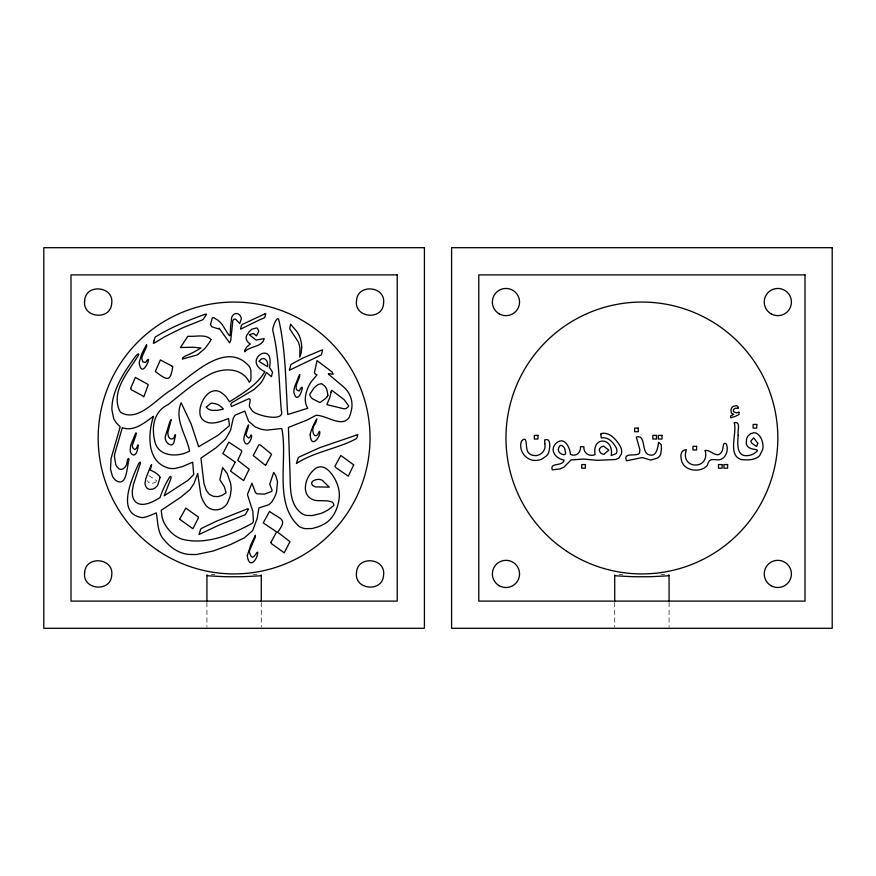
<?xml version="1.0" encoding="UTF-8"?>
<svg xmlns="http://www.w3.org/2000/svg" width="876" height="876" viewBox="0 0 876 876"><rect width="100%" height="100%" fill="white"/><g stroke="black" fill="none" stroke-linecap="round" stroke-linejoin="round"><path stroke-width="0.66" stroke-dasharray="4.38 3.29" d="M156.476 481.658C153.88 483.618 148.778 484.603 147.409 480.738M211.346 574.547L214.883 574.327M619.146 574.547L622.672 574.327M661.117 574.327L664.654 574.547M253.328 574.327L256.854 574.547M148.975 475.701L156.738 480.672M669.078 602.502L669.078 626.953M614.711 602.502L614.711 626.953M261.289 602.502L261.289 626.953M206.922 602.502L206.922 626.953"/><path stroke-width="1.31" d="M738.052 408.293L738.052 407.745M265.778 313.597L264.924 317.046A3.055 3.055 0 0 1 264.202 317.846L263.063 318.459A62.667 62.667 0 0 0 259.581 319.85L240.539 329.19L241.196 326.047A5.683 5.683 0 0 1 242.28 324.47L263.851 314.331A12.582 12.582 0 0 0 264.234 314.145L264.618 313.958M289.452 369.902L290.35 366.814A13.392 13.392 0 0 0 290.569 365.774L290.712 365.193A2.683 2.683 0 0 1 291.248 364.317L303.03 357.988L319.685 350.937A14.498 14.498 0 0 0 320.824 350.4L322.631 349.907L321.864 353.05A33.244 33.244 0 0 1 321.459 354.462L321.306 354.736A2.606 2.606 0 0 1 320.43 355.349L290.887 369.519A3.11 3.11 0 0 1 289.452 369.935M122.29 427.86L114.975 452.914A19.36 19.36 0 0 0 114.449 456.725L115.763 464.652A10.118 10.118 0 0 0 117.45 467.28C121.019 472.514 126.724 467.007 127.031 462.44C127.053 460.842 128.4 456.265 129.002 459.834C126.779 466.131 127.173 488.14 115.687 480.333A14.991 14.991 0 0 1 112.402 476.073L110.496 469.131L111.066 458.498L120.198 426.842L116.201 422.769L113.749 418.848L111.876 409.607A53.436 53.436 0 0 1 112.829 399.774C116.289 383.644 125.903 369.672 135.408 356.499C136.043 355.623 138.912 352.568 138.835 354.594C129.21 371.03 111.307 389.338 119.103 409.793A15.724 15.724 0 0 0 120.844 412.465C138.55 422.725 156.684 398.23 171.236 390.006C191.734 375.87 226.074 339.165 249.55 366.737A14.246 14.246 0 0 1 250.897 370.822C250.602 373.899 252.091 380.742 249.277 382.232C242.302 367.416 222.964 367.591 210.185 374.238C194.779 382.319 181.54 393.762 168.093 404.635C156.738 409.804 152.49 421.4 153.541 433.291A35.073 35.073 0 0 0 154.691 440.716C157.691 456.965 177.773 457.633 189.61 451.096C186.424 435.153 173.93 419.21 181.168 402.763L191.22 424.203L198.633 446.727L217.828 435.416L228.975 426.097A2.946 2.946 0 0 0 229.435 424.948L228.516 418.542C220.413 421.641 209.649 426.426 202.389 419.374A11.322 11.322 0 0 1 200.265 415.487C197.418 403.869 209.89 383.097 222.581 393.576A23.553 23.553 0 0 1 226.358 397.135L229.315 401.504A5.672 5.672 0 0 0 229.49 401.788C241.71 394.025 257.062 385.177 264.891 371.621C240.593 360.584 275.425 338.289 269.403 367.843A6.384 6.384 0 0 1 270.224 368.522L272.513 372.201L271.407 376.735L266.446 372.399L263.84 377.95A28.788 28.788 0 0 1 260.358 383.546L254.073 389.491L231.636 402.872L230.706 404.537L231.56 406.464L248.105 399.062A5.322 5.322 0 0 1 249.244 398.755C252.146 399.555 247.098 406.103 250.777 408.545A10.282 10.282 0 0 0 252.485 411.052C255.945 415.366 285.642 422.911 281.316 410.439C279.061 384.06 279.17 357.036 272.951 331.205C271.549 328.894 276.871 315.918 278.623 319.138C285.872 350.356 285.609 382.702 287.711 414.545L307.805 408.238C303.709 402.172 305.275 394.331 307.848 387.991A33.649 33.649 0 0 1 312.075 380.655L317.024 374.917L315.086 373.8L314.495 372.442L317.024 360.616L332.157 372.026L333.121 374.194L328.39 373.68L328.741 374.424L339.351 383.327A55.308 55.308 0 0 1 342.483 385.998C349.962 391.78 353.729 401.504 351.243 410.767A31.722 31.722 0 0 1 349.053 417.589C341.837 428.046 326.321 415.158 316.258 415.312A4.303 4.303 0 0 0 315.448 415.618L307.147 419.976L288.423 427.433L289.934 471.496C290.635 485.851 288.653 503.777 301.673 513.467A14.082 14.082 0 0 0 306.556 515.438L312.031 515.581L320.638 513.533A38.478 38.478 0 0 0 328.445 509.679L333.887 505.408L333.438 503.339A5.76 5.76 0 0 0 331.621 501.828L327.909 500.919A151.986 151.986 0 0 0 318.119 500.656A13.282 13.282 0 0 1 311.681 499.068C302.735 494.458 304.662 482.621 309.108 475.569A23.575 23.575 0 0 1 313.225 470.489C324.076 459.013 335.628 477.179 338.136 486.99A29.423 29.423 0 0 1 339.33 496.451C338.443 507.478 333.57 519.676 322.948 524.669A50.118 50.118 0 0 1 317.966 526.903L312.075 528.546L305.319 528.655A17.159 17.159 0 0 1 299.515 526.684C272.962 504.029 288.27 459.385 281.776 428.484L266.873 430.127L261.409 429.339L255.244 426.984L248.598 421.203L244.776 411.107L235.086 415.18L233.29 418.126L230.552 430.269L225.559 439.084L216.175 447.68L200.933 458.104L203.933 483.377L206.287 490.407L209.408 494.392L213.514 496.374L217.949 496.615L222.11 495.378L226.074 492.75L224.42 486.946L219.953 479.906A1.96 1.96 0 0 1 219.909 479.413L222.635 467.565L227.245 473.642L230.541 483.202A26.466 26.466 0 0 1 231.144 489.958L230.114 496.539L227.256 503.481A14.574 14.574 0 0 1 224.322 506.755C220.632 509.963 215.211 510.763 210.711 508.89A12.363 12.363 0 0 1 205.104 504.28L203.057 500.776A31.58 31.58 0 0 1 200.878 495.192L197.702 473.401L194.133 483.256L189.928 489.64L180.675 497.305L161.534 510.095A1.292 1.292 0 0 0 161.239 510.686L162.082 517.147A29.28 29.28 0 0 0 164.907 524.275A35.971 35.971 0 0 0 171.499 532.707A30.791 30.791 0 0 0 181.89 539.156C205.926 545.419 231.198 534.732 252.091 523.41A5.168 5.168 0 0 0 253.416 521.242L252.846 511.431L247.842 495.904A5.212 5.212 0 0 1 247.547 494.13L251.938 483.191L255.485 492.586L256.898 493.779L264.421 494.141L271.735 491.414L272.053 490.1L269.753 484.242L273.673 472.394L275.82 475.909L277.506 481.504L276.608 491.545A31.744 31.744 0 0 1 274.089 498.126L271.56 502.233L268.79 504.751L258.913 507.894L257.183 518.34L252.737 530.495L244.513 537.755L230.016 544.773L213.24 550.993L196.399 554.541L188.471 554.431A33.146 33.146 0 0 1 177.379 551.015L173.93 548.978A41.829 41.829 0 0 1 164.447 540.163C157.143 533.429 157.811 519.567 156.256 512.865C151.811 514.781 147.354 516.884 142.547 517.65C115.95 514.124 131.367 479.829 138.079 464.937A12.822 12.822 0 0 1 139.196 462.835L140.149 462.123L140.445 463.24L133.415 484.505L132.243 491.283L132.451 495.411A15.231 15.231 0 0 0 133.721 499.342C139.273 509.295 152.72 502.189 159.826 497.721A3.427 3.427 0 0 0 160.209 497.053L162.224 491.677A94.652 94.652 0 0 1 169.692 477.037L170.71 476.424L171.116 477.54A16.732 16.732 0 0 1 170.251 480.3L164.151 495.827L187.957 480.311L193.716 474.551L192.665 462.2L182.263 466.678L175.069 468.452A21.144 21.144 0 0 1 168.926 468.211C146.566 462.331 147.694 434.178 153.464 416.374C144.606 422.451 134.882 431.419 123.275 427.992A7.731 7.731 0 0 0 122.804 427.871L122.41 427.827M251.029 435C253.799 435.317 246.66 451.425 243.824 439.774C243.375 434.825 253.076 412.651 246.046 434.025A4.862 4.862 0 0 0 246.484 436.029L248.576 438.044L250.448 436.664A33.627 33.627 0 0 0 250.744 435.832L250.843 435.558M135.561 433.357L130.623 445.468L130.141 450.91A7.107 7.107 0 0 0 130.962 453.023A7.665 7.665 0 0 0 131.947 454.348C136.536 457.688 138.156 447.855 138.101 445.139A4.446 4.446 0 0 1 137.959 444.811L137.214 446.596A15.297 15.297 0 0 1 136.448 448.194L135.222 449.366A1.194 1.194 0 0 1 134.576 449.41L133.305 448.446A5.584 5.584 0 0 1 132.747 447.483A5.026 5.026 0 0 1 132.298 445.446L135.725 435.843A9.11 9.11 0 0 0 136.087 434.518L136.262 433.653A17.191 17.191 0 0 1 136.371 433.149L135.627 433.204M327.865 395.339L327.821 395.415A6.329 6.329 0 0 1 327.208 396.631M299.548 374.6L294.456 387.181L293.821 391.572A9.132 9.132 0 0 0 294.675 394.802C299.055 405.796 306.447 377.293 299.242 390.97C291.412 389.776 300.698 378.016 299.669 374.512M265.877 464.795L271.494 454.513A1.095 1.095 0 0 0 271.45 454.107L260.654 445.216A9.811 9.811 0 0 0 260.194 444.877L259.011 444.745A3.712 3.712 0 0 0 258.748 445.118L253.241 455.542L265.351 465.276M146.281 345.002L141.704 353.926L139.229 362.412A8.848 8.848 0 0 0 139.689 365.292C143.138 378.859 153.07 351.166 146.084 361.854A4.325 4.325 0 0 1 145.208 362.445L142.985 362.018L141.835 358.832A6.636 6.636 0 0 1 142.011 356.795L146.73 346.272L146.511 344.783M265.548 465.123L265.581 465.09A1.599 1.599 0 0 0 265.888 464.817M264.815 313.86L265.384 313.575M738.994 412.191L739.005 414.534L736.168 415.958A21.024 21.024 0 0 1 734.767 416.516L731.252 417.644M738.906 412.235L736.256 412.892L733.628 411.643A1.478 1.478 0 0 1 733.365 411.118L733.562 409.53L735.008 408.402A2.847 2.847 0 0 1 736.344 408.271C739.738 409.158 737.888 404.34 734.898 405.971A4.227 4.227 0 0 0 733.256 406.475L732.894 406.705A4.84 4.84 0 0 0 731.799 407.723L730.945 409.815L731.241 412.519A2.792 2.792 0 0 0 732.095 413.582C737.099 414.95 728.284 414.589 731.011 417.688M356.127 435.208L357.835 434.595L357.058 437.42A9.373 9.373 0 0 1 356.225 438.766C338.475 448.227 317.09 451.304 299.362 461.641A25.426 25.426 0 0 0 298.836 461.959L296.395 463.514L298.004 458.279A6.088 6.088 0 0 1 299.066 457.053L319.839 447.636L355.886 435.295M171.838 366.015L160.407 359.926L155.391 371.227A1.117 1.117 0 0 0 155.534 371.632C168.619 381.816 170.305 380.83 172.758 366.803A5.672 5.672 0 0 0 171.86 365.993M312.469 485.238C308.243 480.366 321.273 476.763 323.704 481.833A45.322 45.322 0 0 1 326.19 484.11L329.299 487.155L315.448 486.87A8.344 8.344 0 0 1 312.798 485.457M327.942 395.153L326.814 389.502A12.691 12.691 0 0 0 324.7 386.053L321.525 383.633L318.415 384.422A21.867 21.867 0 0 0 314.024 387.98L309.852 394.134A2.946 2.946 0 0 0 309.896 395.175L310.619 396.708A11.914 11.914 0 0 0 312.447 398.766L319.62 402.434A1.205 1.205 0 0 0 320.419 402.248L325.325 398.679A17.027 17.027 0 0 0 327.186 396.62M669.078 575.335L669.078 601.144M614.711 575.335L614.711 601.144M261.289 575.335L261.289 601.144M206.922 575.335L206.922 601.144M261.179 575.203A29.247 1.478 0 0 1 259.373 575.861L244.108 576.66A26.269 1.336 0 0 1 224.092 576.66L208.827 575.861A29.247 1.478 0 0 1 207.371 575.072M668.629 575.072A29.247 1.478 0 0 1 667.173 575.861L651.908 576.66A26.269 1.336 0 0 1 631.892 576.66L616.616 575.861A29.247 1.478 0 0 1 614.821 575.203M738.205 435.416C737.176 446.399 736.836 459.758 752.298 454.545C764.595 447.198 751.542 451.512 747.546 446.256A6.8 6.8 0 0 1 746.253 443.771L746.56 438.799A11.388 11.388 0 0 1 748.235 435.81L750.425 433.828L753.765 432.766A6.231 6.231 0 0 1 756.295 433.193C760.992 435.591 762.854 441.471 763.029 446.442A14.574 14.574 0 0 1 762.624 449.607L759.766 455.41A10.994 10.994 0 0 1 757.609 457.338C752.889 460.393 746.998 459.955 741.622 459.648C726.938 455.564 737.472 433.182 734.208 422.692C741.337 420.819 737.143 431.791 738.205 435.416M301.716 347.049L301.289 352.426L299.745 357.134L299.953 348.944A24.55 24.55 0 0 0 298.223 341.782L290.011 329.267A4.555 4.555 0 0 1 289.857 328.029L290.208 326.179A6.296 6.296 0 0 0 290.405 325.193L290.482 324.646A17.345 17.345 0 0 1 290.547 324.164L297.117 331.829A28.656 28.656 0 0 1 299.242 335.804L299.789 337.172A30.408 30.408 0 0 1 301.519 344.235L301.716 347.049M159.99 477.486L158.906 481.417A50.72 50.72 0 0 1 157.286 485.95L154.406 488.425A11.399 11.399 0 0 1 152.61 489.104L149.785 489.421L147.77 488.688A5.037 5.037 0 0 1 146.347 487.385L145.328 485.205A8.99 8.99 0 0 1 145.022 483.125L145.876 478.351L150.497 466.612A13.02 13.02 0 0 0 150.771 465.846L151.647 464.63L150.267 469.974L154.921 472.383A33.014 33.014 0 0 1 158.775 475.471L159.541 476.226A2.716 2.716 0 0 1 159.936 477.102L159.99 477.486M235.206 462.2L230.508 471.047L243.627 480.595L249.156 469.186L237.714 460.305L241.71 451.83L241.513 450.582L228.8 442.15L222.898 453.571L235.206 462.2M179.668 519.216L192.895 528.721L198.48 517.716A1.456 1.456 0 0 0 198.348 517.059L185.821 508.102L179.668 519.216M353.696 464.871L348.341 476.161L336.077 467.795L334.939 466.262L340.841 455.498L353.696 464.871M705.169 450.505C710.239 470.631 679.491 469.426 686.412 449.695C681.67 449.629 680.137 454.502 681.156 458.597C682.163 470.894 699.957 473.664 707.26 465.506C709.253 458.564 711.224 459.352 717.247 459.834C725.339 460.546 729.193 450.122 726.303 443.957C722.404 440.683 723.598 449.706 721.747 451.742C717.247 459.67 710.578 449.289 705.169 450.505M544.85 443.749C546.547 451.72 538.543 457.929 531.217 454.797A6.187 6.187 0 0 1 528.797 453.012C524.538 449.946 528.513 433.423 521.439 441.241C517.836 451.775 527.943 462.933 538.828 460.01A14.476 14.476 0 0 0 542.025 459.013L546.734 455.684A10.304 10.304 0 0 0 548.409 453.166C549.832 449.585 551.683 437.069 544.664 439.938L544.85 443.749M165.531 435.744C163.33 442.599 173.733 450.056 174.412 440.004A18.122 18.122 0 0 0 174.893 438.263L175.583 434.759L174.74 435.109A18.626 18.626 0 0 1 174.576 435.624C174.324 440.606 168.641 439.829 168.181 435.306A9.428 9.428 0 0 1 167.842 432.558L171.17 419.648L169.988 421.411A9.91 9.91 0 0 0 169.714 422.21L165.531 435.744M558.406 449.519C557.749 454.009 567.933 457.655 565.119 451.162C565.48 447.428 560.344 442.238 558.691 447.844A7.676 7.676 0 0 0 558.406 449.519M600.772 434.299L601.319 437.956C608.426 436.489 613.791 442.796 616.54 448.545A8.037 8.037 0 0 1 616.923 450.899L616.748 452.366A2.179 2.179 0 0 1 615.697 453.812L611.24 455.52C614.185 437.113 591.804 435.744 595.078 454.633C589.198 457.086 583.405 453.133 583.843 446.705L580.503 446.705C580.963 452.585 576.222 456.965 570.484 454.447C569.98 448.435 565.557 437.452 557.935 441.854A12.352 12.352 0 0 0 555.242 444.187C549.361 451.052 556.775 459.123 564.067 460.053C562.918 466.941 549.427 461.959 552.296 469.865L559.567 468.999L563.815 467.247L571.086 459.944L583.525 459.057L597.355 460.316L615.631 459.517L618.763 458.115L621.38 454.042A10.654 10.654 0 0 0 620.92 447.669C617.492 440.727 609.554 431.167 601.013 433.642L600.772 434.299M247.306 555.559C248.795 569.378 257.402 560.41 257.763 552.23C256.219 551.289 252.748 563.377 249.572 552.778A5.289 5.289 0 0 1 249.66 550.402L255.354 536.955L255.387 535.28L250.897 544.609L247.306 555.559M267.651 365.018L267.552 366.672L258.957 361.394L260.939 359.28A4.577 4.577 0 0 1 262.614 358.613L263.818 358.569A3.044 3.044 0 0 1 264.848 358.897L266.26 360.178A7.424 7.424 0 0 1 266.589 360.66A6.636 6.636 0 0 1 267.344 362.379L267.651 365.018M310.214 434.846C311.111 450.549 322.083 434.616 319.422 431.244A11.147 11.147 0 0 1 319.192 431.748C314.561 442.643 309.797 428.353 315.294 423.875C320.934 408.807 309.589 432.339 310.214 434.846M661.446 448.742L660.756 453.888A7.884 7.884 0 0 1 657.493 458.028L650.715 460.097L643.17 457.798A4.106 4.106 0 0 0 642.228 457.579L626.493 460.787C622.672 451.775 635.757 456.965 639.502 453.308L639.874 449.815L636.315 437.014C645.842 434.365 641.506 450.614 647.725 454.261C656.431 458.4 657.657 448.183 658.588 442.281L661.303 444.833L661.446 448.742M84.643 300.731C82.114 318.087 110.792 320.912 111.701 303.392C114.23 286.036 85.552 283.211 84.643 300.731M84.643 572.586C82.114 589.953 110.792 592.778 111.701 575.258C114.23 557.892 85.552 555.066 84.643 572.586M356.51 300.731C353.981 318.087 382.659 320.912 383.568 303.392C386.097 286.036 357.408 283.211 356.51 300.731M356.51 572.586C353.981 589.953 382.659 592.778 383.568 575.258C386.097 557.892 357.408 555.066 356.51 572.586M210.481 324.536L211.751 326.759L218.617 328.927L219.088 328.128L229.611 342.845L230.716 340.501L232.852 320.452L233.782 319.258L235.688 319.203L239.717 323.605L241.338 318.809A1.369 1.369 0 0 0 241.36 318.338C239.181 310.367 230.771 313.06 231.384 320.649C228.581 335.53 233.782 343.469 222.394 324.821A26.324 26.324 0 0 0 217.719 320.069L213.7 317.67A1.807 1.807 0 0 0 212.255 318.097L210.481 324.536M248.368 509.317L245.258 514.705L224.574 522.852A315.809 315.809 0 0 0 217.259 525.928L199.016 534.524L200.79 528.907A3.154 3.154 0 0 1 201.502 528.414L216.12 521.34L247.525 508.825A1.697 1.697 0 0 1 247.864 508.759L248.368 509.317M270.892 542.529L271.527 543.722L284.251 552.833L289.978 541.642L277.648 532.192C288.105 518.253 280.408 519.643 269.523 511.376L263.238 522.906L276.575 531.885L270.892 542.529M130.623 388.495L131.477 389.875L141.31 395.043A6.647 6.647 0 0 1 141.89 395.394L143.259 396.434A28.612 28.612 0 0 0 143.795 396.839L148.208 384.947A2.683 2.683 0 0 0 147.814 384.29L135.32 377.414L130.623 388.495M757.74 443.3L756.667 446.475L752.112 443.497L750.721 441.154L753.732 437.847L757.74 443.3M206.287 407.077L207.678 408.588A17.454 17.454 0 0 0 208.641 409.223L209.868 409.793A14.126 14.126 0 0 0 212.375 410.395L217.401 410.373L223.402 409.125L222.011 407.603A16.753 16.753 0 0 0 216.679 404.099L212.408 403.135A6.45 6.45 0 0 0 210.744 403.442L206.287 407.077M244.897 350.345L244.754 351.725C250.317 345.779 262.263 347.214 264.213 338.673A2.65 2.65 0 0 0 263.358 338.727L256.12 340.063L249.364 334.763L253.339 333.417L256.46 335.858L258.781 331.303L257.489 328.369A2.146 2.146 0 0 0 256.537 327.974L251.85 329.179L248.915 332.07A74.854 74.854 0 0 0 248.007 333.548C244.426 337.107 246.342 341.782 250.317 343.95L246.594 347.137L244.897 350.345M210.996 339.494L210.382 340.994A108.098 108.098 0 0 1 204.82 348.549L197.461 354.857L182.745 358.985A6.012 6.012 0 0 1 182.317 359.05C181.759 356.729 188.274 355.119 190.497 353.718A163.724 163.724 0 0 0 193.76 352.152L200.976 348.035L193.322 347.214L180.434 347.542L187.661 336.537A2.431 2.431 0 0 1 188.285 336.264C195.304 336.953 205.816 333.734 210.996 339.494M331.084 392.043L330.591 394.331A50.293 50.293 0 0 1 330.274 395.689L330.033 396.576A26.685 26.685 0 0 1 329.628 397.901L326.879 404.613L343.95 408.807A5.103 5.103 0 0 0 346.502 408.249L348.56 406.387A1.226 1.226 0 0 0 348.582 405.708L344.016 399.555L332.705 390.981A9.745 9.745 0 0 0 332.212 390.641L331.555 390.225L331.084 392.043M153.891 341.082L153.322 343.151L154.121 343.14A4.347 4.347 0 0 0 154.526 342.943L164.447 336.877L181.233 328.5A173.853 173.853 0 0 1 184.716 326.967L202.192 319.97A5.814 5.814 0 0 0 203.418 319.127L206.539 314.243A3.033 3.033 0 0 0 205.05 314.265C188.088 320.43 171.138 327.175 155.764 336.745A4.687 4.687 0 0 0 155.096 337.26L153.891 341.082M599.469 449.289L599.37 449.607A1.774 1.774 0 0 0 599.359 450.494L600.137 452.169A7.446 7.446 0 0 0 601.199 453.418L603.772 454.414L608.809 450.144L603.597 446.147L601.024 447.023A7.38 7.38 0 0 0 599.983 448.293L599.469 449.289M424.411 247.689L43.8 247.689L43.8 628.289L424.411 628.289L424.411 247.689M832.2 247.689L451.589 247.689L451.589 628.289L832.2 628.289L832.2 247.689M397.222 274.878L70.989 274.878L70.989 601.111L397.222 601.111L397.222 274.878M805.011 274.878L478.778 274.878L478.778 601.111L805.011 601.111L805.011 274.878M756.776 424.444L753.13 424.444L753.13 428.09L756.776 428.09L756.776 424.444M638.265 428.09L634.618 428.09L634.618 431.737L638.265 431.737L638.265 428.09M537.984 435.383L534.338 435.383L534.338 439.029L537.984 439.029L537.984 435.383M656.496 435.383L652.85 435.383L652.85 439.029L656.496 439.029L656.496 435.383M661.971 435.383L658.325 435.383L658.325 439.029L661.971 439.029L661.971 435.383M696.606 446.322L692.96 446.322L692.96 449.968L696.606 449.968L696.606 446.322M585.387 464.554L581.741 464.554L581.741 468.2L585.387 468.2L585.387 464.554M722.131 464.554L718.484 464.554L718.484 468.2L722.131 468.2L722.131 464.554M727.606 464.554L723.959 464.554L723.959 468.2L727.606 468.2L727.606 464.554M158.019 550.632A135.933 135.933 0 0 0 369.694 447.57A135.933 135.933 0 0 0 174.598 315.776A135.933 135.933 0 0 0 158.019 550.632M565.808 550.632A135.933 135.933 0 0 0 777.494 447.57A135.933 135.933 0 0 0 582.387 315.776A135.933 135.933 0 0 0 565.808 550.632M499.167 585.694A13.589 13.589 0 0 0 519.556 573.922A13.589 13.589 0 0 0 499.167 562.151A13.589 13.589 0 0 0 499.167 585.694M771.033 585.694A13.589 13.589 0 0 0 791.422 573.922A13.589 13.589 0 0 0 771.033 562.151A13.589 13.589 0 0 0 771.033 585.694M771.033 313.827A13.589 13.589 0 0 0 791.422 302.056A13.589 13.589 0 0 0 771.033 290.285A13.589 13.589 0 0 0 771.033 313.827M499.167 313.827A13.589 13.589 0 0 0 519.556 302.056A13.589 13.589 0 0 0 499.167 290.285A13.589 13.589 0 0 0 499.167 313.827"/></g></svg>
